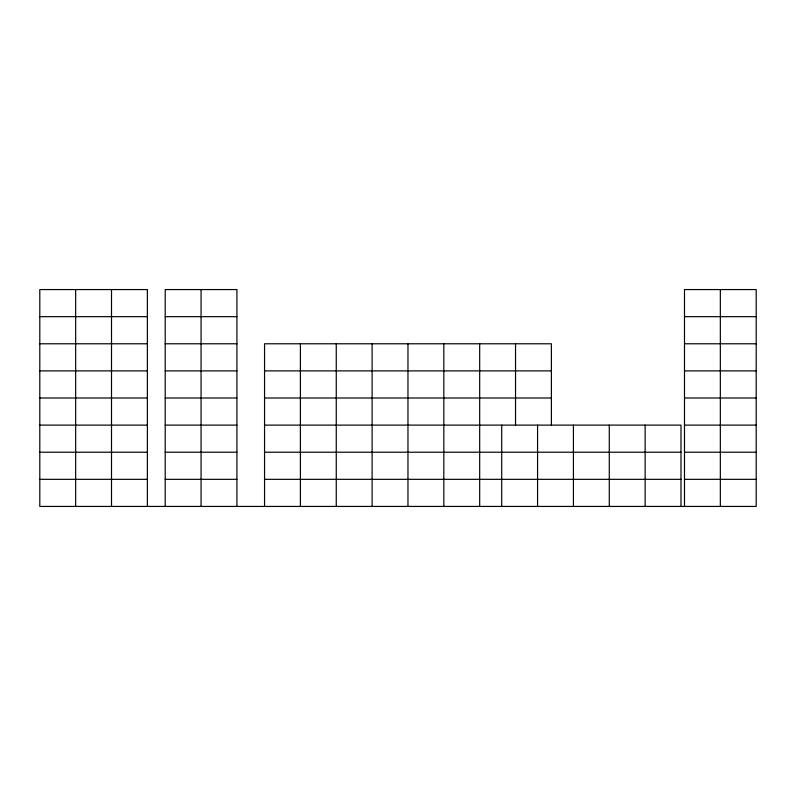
<?xml version="1.0" encoding="UTF-8"?>
<svg xmlns="http://www.w3.org/2000/svg" width="796" height="796" viewBox="0 0 796 796"><rect width="100%" height="100%" fill="white"/><g stroke="black" fill="none" stroke-linecap="round" stroke-linejoin="round"><path stroke-width="1.19" d="M39.8 316.669L147.369 316.669M165.21 316.669L236.919 316.669M684.49 316.669L756.2 316.669M39.8 343.782L147.369 343.782M165.21 343.782L236.919 343.782M684.49 343.782L756.2 343.782M39.8 370.886L147.369 370.886M165.21 370.886L236.919 370.886M264.551 370.886L551.389 370.886M684.49 370.886L756.2 370.886M39.8 398L147.369 398M165.21 398L236.919 398M264.551 398L551.389 398M684.49 398L756.2 398M39.8 425.114L147.369 425.114M165.21 425.114L236.919 425.114M264.551 425.114L680.988 425.114L680.988 506.435M684.49 425.114L756.2 425.114M39.8 452.218L147.369 452.218M165.21 452.218L236.919 452.218M264.551 452.218L680.988 452.218M684.49 452.218L756.2 452.218M39.8 479.331L147.369 479.331M165.21 479.331L236.919 479.331M264.551 479.331L680.988 479.331M684.49 479.331L756.2 479.331M720.34 289.565L720.34 506.435M684.49 506.435L684.49 289.565L756.2 289.565L756.2 506.435L39.8 506.435L39.8 289.565L147.369 289.565L147.369 506.435M645.138 425.114L645.138 506.435M609.278 425.114L609.278 506.435M573.428 425.114L573.428 506.435M551.389 425.114L551.389 343.782L264.551 343.782L264.551 506.435M537.569 425.114L537.569 506.435M515.539 343.782L515.539 425.114M501.719 425.114L501.719 506.435M479.68 343.782L479.68 506.435M443.82 343.782L443.82 506.435M407.97 343.782L407.97 506.435M372.11 343.782L372.11 506.435M336.26 343.782L336.26 506.435M300.4 343.782L300.4 506.435M236.919 506.435L236.919 289.565L165.21 289.565L165.21 506.435M201.06 289.565L201.06 506.435M111.51 289.565L111.51 506.435M75.66 289.565L75.66 506.435"/></g></svg>
